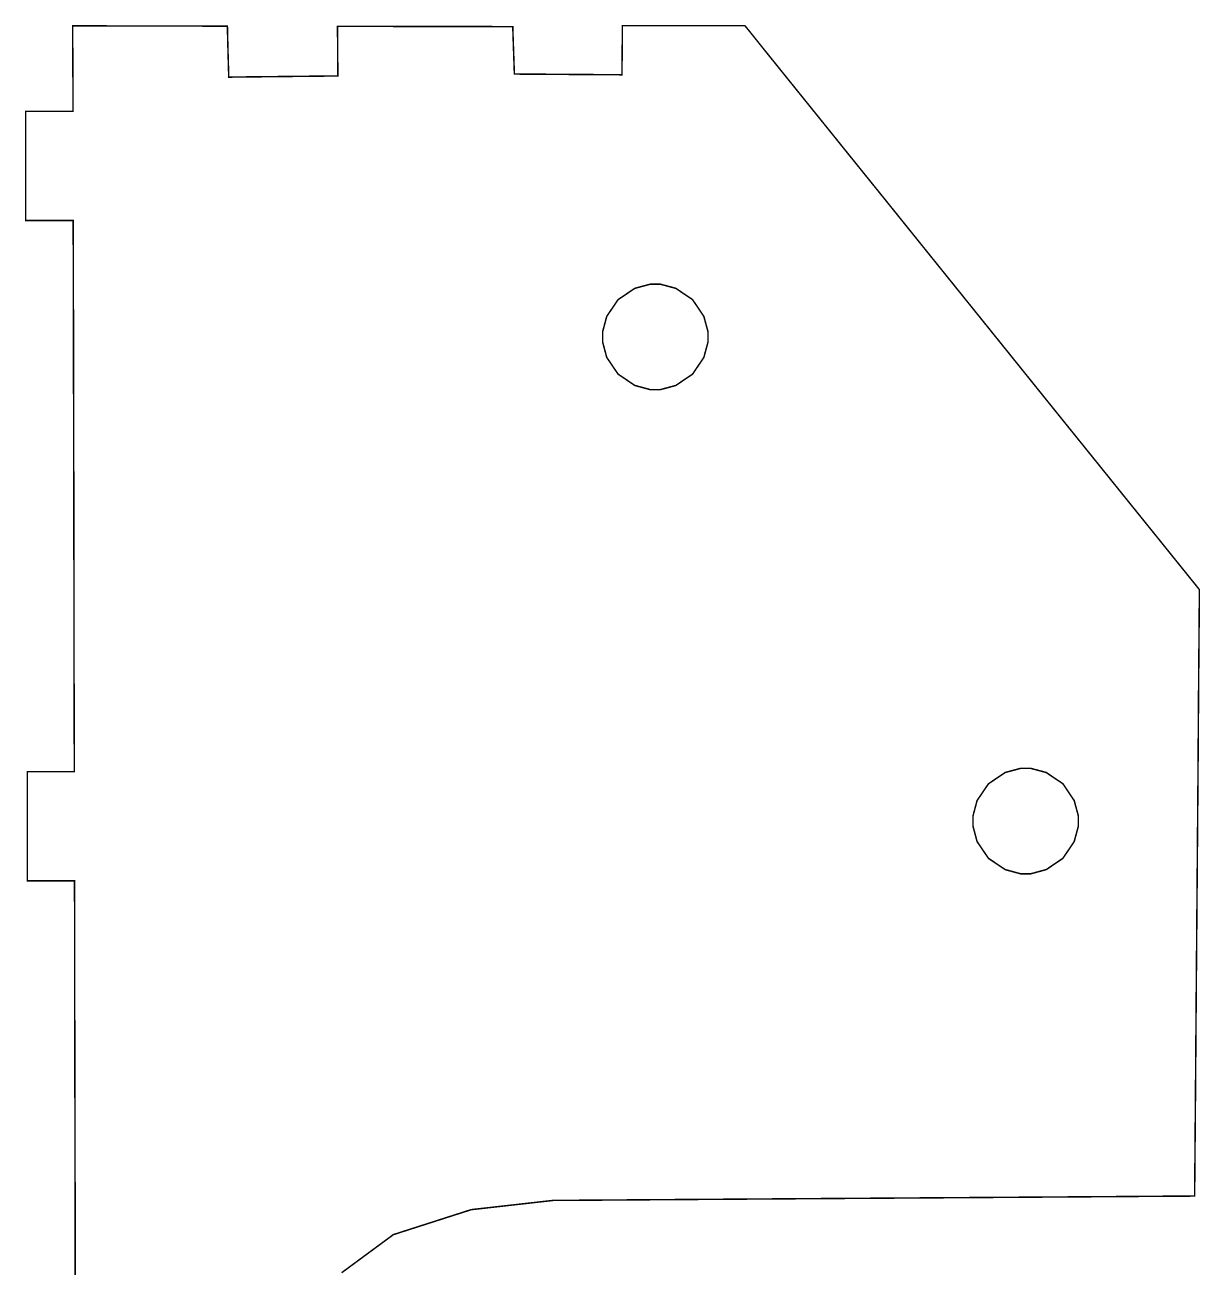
# Model space of a CAD drawing. Extents: x 0.7 to 27.4, y 1.6 to 10.2.
# Drawn here: x 16.145 to 18.236, y 7.692 to 9.902 of the extents above; entities that cross this region are included whole.
import ezdxf

# ---------------------------------------------------------------- set-up
doc = ezdxf.new("R2010")
doc.units = 0
doc.header["$MEASUREMENT"] = 0

msp = doc.modelspace()

# ---------------------------------------------------------------- linework, layer by layer
at = {"color": 0, "const_width": 0.00266}
msp.add_lwpolyline([(16.7086, 7.68218), (16.8007, 7.75006), (16.9392, 7.79449), (17.085, 7.81093), (17.1336, 7.81125), (17.1336, 7.81125), (17.1806, 7.81158), (17.3043, 7.81244), (17.4794, 7.81364), (17.68, 7.815), (17.8807, 7.81635), (18.0558, 7.81754), (18.1796, 7.81842), (18.2265, 7.81868), (18.2265, 7.81868), (18.2265, 7.81868), (18.2269, 7.86507), (18.2279, 7.98731), (18.2292, 8.16004), (18.2308, 8.35812), (18.2324, 8.55621), (18.2336, 8.72894), (18.2346, 8.85118), (18.235, 8.89751), (18.235, 8.89751), (18.235, 8.89751), (18.226, 8.90881), (18.2003, 8.94065), (18.1604, 8.99018), (18.1086, 9.05436), (18.0474, 9.13032), (17.979, 9.21506), (17.906, 9.30572), (17.8306, 9.39931), (17.7551, 9.49294), (17.6821, 9.58361), (17.6137, 9.66835), (17.5525, 9.74431), (17.5007, 9.80849), (17.4608, 9.85801), (17.4353, 9.88986), (17.4261, 9.9011), (17.4261, 9.9011), (17.4261, 9.9011), (17.4261, 9.9011), (17.4168, 9.9011), (17.3921, 9.9011), (17.3572, 9.9011), (17.3172, 9.9011), (17.2772, 9.9011), (17.2424, 9.9011), (17.2176, 9.9011), (17.2083, 9.90104), (17.2083, 9.90104), (17.2083, 9.90104), (17.2082, 9.88743), (17.2079, 9.85732), (17.2076, 9.82726), (17.2075, 9.81358), (17.2075, 9.81358), (17.2075, 9.81358), (17.1992, 9.81369), (17.1775, 9.81381), (17.1468, 9.81401), (17.1117, 9.81424), (17.0765, 9.81451), (17.0458, 9.81472), (17.0242, 9.81483), (17.016, 9.81489), (17.016, 9.81489), (17.016, 9.81489), (17.0156, 9.82807), (17.0146, 9.8571), (17.0136, 9.88613), (17.0132, 9.89925), (17.0132, 9.89925), (17.0132, 9.89925), (16.9997, 9.89931), (16.9644, 9.89936), (16.9144, 9.89947), (16.8572, 9.89953), (16.8, 9.89963), (16.75, 9.89974), (16.7147, 9.89979), (16.7012, 9.89979), (16.7012, 9.89979), (16.7012, 9.89979), (16.7014, 9.88601), (16.7017, 9.85568), (16.7018, 9.82536), (16.7019, 9.81153), (16.7019, 9.81153), (16.7019, 9.81153), (16.6936, 9.81147), (16.6717, 9.81119), (16.6406, 9.81088), (16.6049, 9.81049), (16.5692, 9.81011), (16.5381, 9.80979), (16.5161, 9.80951), (16.5078, 9.8094), (16.5078, 9.8094), (16.5078, 9.8094), (16.5074, 9.82363), (16.5065, 9.85476), (16.5057, 9.88596), (16.5054, 9.90013), (16.5054, 9.90013), (16.5054, 9.90013), (16.4624, 9.90022), (16.3676, 9.90039), (16.2731, 9.90056), (16.23, 9.90061), (16.23, 9.90061), (16.23, 9.90061), (16.23, 9.8941), (16.2301, 9.87685), (16.2303, 9.85249), (16.2304, 9.82454), (16.2306, 9.79665), (16.2307, 9.77229), (16.2307, 9.75504), (16.2308, 9.74849), (16.2308, 9.74849), (16.2308, 9.74849), (16.2175, 9.74849), (16.1885, 9.74849), (16.1594, 9.74849), (16.1463, 9.74849), (16.1463, 9.74849), (16.1463, 9.74849), (16.1463, 9.74018), (16.1463, 9.71815), (16.1463, 9.68707), (16.1463, 9.65142), (16.1463, 9.61578), (16.1463, 9.58469), (16.1463, 9.56267), (16.1463, 9.55431), (16.1463, 9.55431), (16.1463, 9.55431), (16.1594, 9.55431), (16.1886, 9.55431), (16.2178, 9.55431), (16.2311, 9.55431), (16.2311, 9.55431), (16.2311, 9.55431), (16.2311, 9.51221), (16.2314, 9.40115), (16.2317, 9.24408), (16.2321, 9.06407), (16.2324, 8.88406), (16.2326, 8.727), (16.2329, 8.61594), (16.2331, 8.57379), (16.2331, 8.57379), (16.2331, 8.57379), (16.2199, 8.57379), (16.1911, 8.57379), (16.1624, 8.57379), (16.1493, 8.57379), (16.1493, 8.57379), (16.1493, 8.57379), (16.1493, 8.56549), (16.1493, 8.54346), (16.1493, 8.51237), (16.1493, 8.47672), (16.1493, 8.44108), (16.1493, 8.41), (16.1493, 8.38797), (16.1493, 8.37961), (16.1493, 8.37961), (16.1493, 8.37961), (16.1625, 8.37961), (16.1914, 8.37961), (16.2203, 8.37961), (16.2333, 8.37961), (16.2333, 8.37961), (16.2333, 8.37961), (16.2335, 8.33746), (16.2336, 8.22629), (16.2339, 8.06912), (16.2343, 7.88894), (16.2346, 7.70876), (16.2349, 7.5516)], dxfattribs=at)
for points in [[(17.2668, 9.44097), (17.2576, 9.44097), (17.2304, 9.43365), (17.2006, 9.41357), (17.1804, 9.38374), (17.1731, 9.35639), (17.1731, 9.34722), (17.1731, 9.33811), (17.1804, 9.31076), (17.2006, 9.28097), (17.2304, 9.26085), (17.2576, 9.25347), (17.2668, 9.25347), (17.276, 9.25347), (17.3033, 9.26085), (17.3331, 9.28097), (17.3532, 9.31076), (17.3606, 9.33811), (17.3606, 9.34722), (17.3606, 9.35639), (17.3532, 9.38374), (17.3331, 9.41357), (17.3033, 9.43365), (17.276, 9.44097), (17.2668, 9.44097)], [(17.2668, 9.44097), (17.2576, 9.44097), (17.2304, 9.43365), (17.2006, 9.41357), (17.1804, 9.38374), (17.1731, 9.35639), (17.1731, 9.34722), (17.1731, 9.33811), (17.1804, 9.31076), (17.2006, 9.28097), (17.2304, 9.26085), (17.2576, 9.25347), (17.2668, 9.25347), (17.276, 9.25347), (17.3033, 9.26085), (17.3331, 9.28097), (17.3532, 9.31076), (17.3606, 9.33811), (17.3606, 9.34722), (17.3606, 9.35639), (17.3532, 9.38374), (17.3331, 9.41357), (17.3033, 9.43365), (17.276, 9.44097), (17.2668, 9.44097)], [(17.2668, 9.44097), (17.2576, 9.44097), (17.2304, 9.43365), (17.2006, 9.41357), (17.1804, 9.38374), (17.1731, 9.35639), (17.1731, 9.34722), (17.1731, 9.33811), (17.1804, 9.31076), (17.2006, 9.28097), (17.2304, 9.26085), (17.2576, 9.25347), (17.2668, 9.25347), (17.276, 9.25347), (17.3033, 9.26085), (17.3331, 9.28097), (17.3532, 9.31076), (17.3606, 9.33811), (17.3606, 9.34722), (17.3606, 9.35639), (17.3532, 9.38374), (17.3331, 9.41357), (17.3033, 9.43365), (17.276, 9.44097), (17.2668, 9.44097)], [(17.2668, 9.44097), (17.2576, 9.44097), (17.2304, 9.43365), (17.2006, 9.41357), (17.1804, 9.38374), (17.1731, 9.35639), (17.1731, 9.34722), (17.1731, 9.33811), (17.1804, 9.31076), (17.2006, 9.28097), (17.2304, 9.26085), (17.2576, 9.25347), (17.2668, 9.25347), (17.276, 9.25347), (17.3033, 9.26085), (17.3331, 9.28097), (17.3532, 9.31076), (17.3606, 9.33811), (17.3606, 9.34722), (17.3606, 9.35639), (17.3532, 9.38374), (17.3331, 9.41357), (17.3033, 9.43365), (17.276, 9.44097), (17.2668, 9.44097)], [(17.2668, 9.44097), (17.2576, 9.44097), (17.2304, 9.43365), (17.2006, 9.41357), (17.1804, 9.38374), (17.1731, 9.35639), (17.1731, 9.34722), (17.1731, 9.33811), (17.1804, 9.31076), (17.2006, 9.28097), (17.2304, 9.26085), (17.2576, 9.25347), (17.2668, 9.25347), (17.276, 9.25347), (17.3033, 9.26085), (17.3331, 9.28097), (17.3532, 9.31076), (17.3606, 9.33811), (17.3606, 9.34722), (17.3606, 9.35639), (17.3532, 9.38374), (17.3331, 9.41357), (17.3033, 9.43365), (17.276, 9.44097), (17.2668, 9.44097)], [(17.2668, 9.44097), (17.2576, 9.44097), (17.2304, 9.43365), (17.2006, 9.41357), (17.1804, 9.38374), (17.1731, 9.35639), (17.1731, 9.34722), (17.1731, 9.33811), (17.1804, 9.31076), (17.2006, 9.28097), (17.2304, 9.26085), (17.2576, 9.25347), (17.2668, 9.25347), (17.276, 9.25347), (17.3033, 9.26085), (17.3331, 9.28097), (17.3532, 9.31076), (17.3606, 9.33811), (17.3606, 9.34722), (17.3606, 9.35639), (17.3532, 9.38374), (17.3331, 9.41357), (17.3033, 9.43365), (17.276, 9.44097), (17.2668, 9.44097)], [(17.2668, 9.44097), (17.2576, 9.44097), (17.2304, 9.43365), (17.2006, 9.41357), (17.1804, 9.38374), (17.1731, 9.35639), (17.1731, 9.34722), (17.1731, 9.33811), (17.1804, 9.31076), (17.2006, 9.28097), (17.2304, 9.26085), (17.2576, 9.25347), (17.2668, 9.25347), (17.276, 9.25347), (17.3033, 9.26085), (17.3331, 9.28097), (17.3532, 9.31076), (17.3606, 9.33811), (17.3606, 9.34722), (17.3606, 9.35639), (17.3532, 9.38374), (17.3331, 9.41357), (17.3033, 9.43365), (17.276, 9.44097), (17.2668, 9.44097)], [(17.2668, 9.44097), (17.2576, 9.44097), (17.2304, 9.43365), (17.2006, 9.41357), (17.1804, 9.38374), (17.1731, 9.35639), (17.1731, 9.34722), (17.1731, 9.33811), (17.1804, 9.31076), (17.2006, 9.28097), (17.2304, 9.26085), (17.2576, 9.25347), (17.2668, 9.25347), (17.276, 9.25347), (17.3033, 9.26085), (17.3331, 9.28097), (17.3532, 9.31076), (17.3606, 9.33811), (17.3606, 9.34722), (17.3606, 9.35639), (17.3532, 9.38374), (17.3331, 9.41357), (17.3033, 9.43365), (17.276, 9.44097), (17.2668, 9.44097)], [(17.2668, 9.44097), (17.2576, 9.44097), (17.2304, 9.43365), (17.2006, 9.41357), (17.1804, 9.38374), (17.1731, 9.35639), (17.1731, 9.34722), (17.1731, 9.33811), (17.1804, 9.31076), (17.2006, 9.28097), (17.2304, 9.26085), (17.2576, 9.25347), (17.2668, 9.25347), (17.276, 9.25347), (17.3033, 9.26085), (17.3331, 9.28097), (17.3532, 9.31076), (17.3606, 9.33811), (17.3606, 9.34722), (17.3606, 9.35639), (17.3532, 9.38374), (17.3331, 9.41357), (17.3033, 9.43365), (17.276, 9.44097), (17.2668, 9.44097)], [(17.2668, 9.44097), (17.2576, 9.44097), (17.2304, 9.43365), (17.2006, 9.41357), (17.1804, 9.38374), (17.1731, 9.35639), (17.1731, 9.34722), (17.1731, 9.33811), (17.1804, 9.31076), (17.2006, 9.28097), (17.2304, 9.26085), (17.2576, 9.25347), (17.2668, 9.25347), (17.276, 9.25347), (17.3033, 9.26085), (17.3331, 9.28097), (17.3532, 9.31076), (17.3606, 9.33811), (17.3606, 9.34722), (17.3606, 9.35639), (17.3532, 9.38374), (17.3331, 9.41357), (17.3033, 9.43365), (17.276, 9.44097), (17.2668, 9.44097)], [(17.2668, 9.44097), (17.2576, 9.44097), (17.2304, 9.43365), (17.2006, 9.41357), (17.1804, 9.38374), (17.1731, 9.35639), (17.1731, 9.34722), (17.1731, 9.33811), (17.1804, 9.31076), (17.2006, 9.28097), (17.2304, 9.26085), (17.2576, 9.25347), (17.2668, 9.25347), (17.276, 9.25347), (17.3033, 9.26085), (17.3331, 9.28097), (17.3532, 9.31076), (17.3606, 9.33811), (17.3606, 9.34722), (17.3606, 9.35639), (17.3532, 9.38374), (17.3331, 9.41357), (17.3033, 9.43365), (17.276, 9.44097), (17.2668, 9.44097)], [(17.2668, 9.44097), (17.2576, 9.44097), (17.2304, 9.43365), (17.2006, 9.41357), (17.1804, 9.38374), (17.1731, 9.35639), (17.1731, 9.34722), (17.1731, 9.33811), (17.1804, 9.31076), (17.2006, 9.28097), (17.2304, 9.26085), (17.2576, 9.25347), (17.2668, 9.25347), (17.276, 9.25347), (17.3033, 9.26085), (17.3331, 9.28097), (17.3532, 9.31076), (17.3606, 9.33811), (17.3606, 9.34722), (17.3606, 9.35639), (17.3532, 9.38374), (17.3331, 9.41357), (17.3033, 9.43365), (17.276, 9.44097), (17.2668, 9.44097)], [(17.2668, 9.44097), (17.2576, 9.44097), (17.2304, 9.43365), (17.2006, 9.41357), (17.1804, 9.38374), (17.1731, 9.35639), (17.1731, 9.34722), (17.1731, 9.33811), (17.1804, 9.31076), (17.2006, 9.28097), (17.2304, 9.26085), (17.2576, 9.25347), (17.2668, 9.25347), (17.276, 9.25347), (17.3033, 9.26085), (17.3331, 9.28097), (17.3532, 9.31076), (17.3606, 9.33811), (17.3606, 9.34722), (17.3606, 9.35639), (17.3532, 9.38374), (17.3331, 9.41357), (17.3033, 9.43365), (17.276, 9.44097), (17.2668, 9.44097)], [(17.2668, 9.44097), (17.2576, 9.44097), (17.2304, 9.43365), (17.2006, 9.41357), (17.1804, 9.38374), (17.1731, 9.35639), (17.1731, 9.34722), (17.1731, 9.33811), (17.1804, 9.31076), (17.2006, 9.28097), (17.2304, 9.26085), (17.2576, 9.25347), (17.2668, 9.25347), (17.276, 9.25347), (17.3033, 9.26085), (17.3331, 9.28097), (17.3532, 9.31076), (17.3606, 9.33811), (17.3606, 9.34722), (17.3606, 9.35639), (17.3532, 9.38374), (17.3331, 9.41357), (17.3033, 9.43365), (17.276, 9.44097), (17.2668, 9.44097)], [(17.2668, 9.44097), (17.2576, 9.44097), (17.2304, 9.43365), (17.2006, 9.41357), (17.1804, 9.38374), (17.1731, 9.35639), (17.1731, 9.34722), (17.1731, 9.33811), (17.1804, 9.31076), (17.2006, 9.28097), (17.2304, 9.26085), (17.2576, 9.25347), (17.2668, 9.25347), (17.276, 9.25347), (17.3033, 9.26085), (17.3331, 9.28097), (17.3532, 9.31076), (17.3606, 9.33811), (17.3606, 9.34722), (17.3606, 9.35639), (17.3532, 9.38374), (17.3331, 9.41357), (17.3033, 9.43365), (17.276, 9.44097), (17.2668, 9.44097)], [(17.2668, 9.44097), (17.2576, 9.44097), (17.2304, 9.43365), (17.2006, 9.41357), (17.1804, 9.38374), (17.1731, 9.35639), (17.1731, 9.34722), (17.1731, 9.33811), (17.1804, 9.31076), (17.2006, 9.28097), (17.2304, 9.26085), (17.2576, 9.25347), (17.2668, 9.25347), (17.276, 9.25347), (17.3033, 9.26085), (17.3331, 9.28097), (17.3532, 9.31076), (17.3606, 9.33811), (17.3606, 9.34722), (17.3606, 9.35639), (17.3532, 9.38374), (17.3331, 9.41357), (17.3033, 9.43365), (17.276, 9.44097), (17.2668, 9.44097)], [(17.2668, 9.44097), (17.2576, 9.44097), (17.2304, 9.43365), (17.2006, 9.41357), (17.1804, 9.38374), (17.1731, 9.35639), (17.1731, 9.34722), (17.1731, 9.33811), (17.1804, 9.31076), (17.2006, 9.28097), (17.2304, 9.26085), (17.2576, 9.25347), (17.2668, 9.25347), (17.276, 9.25347), (17.3033, 9.26085), (17.3331, 9.28097), (17.3532, 9.31076), (17.3606, 9.33811), (17.3606, 9.34722), (17.3606, 9.35639), (17.3532, 9.38374), (17.3331, 9.41357), (17.3033, 9.43365), (17.276, 9.44097), (17.2668, 9.44097)], [(17.2668, 9.44097), (17.2576, 9.44097), (17.2304, 9.43365), (17.2006, 9.41357), (17.1804, 9.38374), (17.1731, 9.35639), (17.1731, 9.34722), (17.1731, 9.33811), (17.1804, 9.31076), (17.2006, 9.28097), (17.2304, 9.26085), (17.2576, 9.25347), (17.2668, 9.25347), (17.276, 9.25347), (17.3033, 9.26085), (17.3331, 9.28097), (17.3532, 9.31076), (17.3606, 9.33811), (17.3606, 9.34722), (17.3606, 9.35639), (17.3532, 9.38374), (17.3331, 9.41357), (17.3033, 9.43365), (17.276, 9.44097), (17.2668, 9.44097)], [(17.2668, 9.44097), (17.2576, 9.44097), (17.2304, 9.43365), (17.2006, 9.41357), (17.1804, 9.38374), (17.1731, 9.35639), (17.1731, 9.34722), (17.1731, 9.33811), (17.1804, 9.31076), (17.2006, 9.28097), (17.2304, 9.26085), (17.2576, 9.25347), (17.2668, 9.25347), (17.276, 9.25347), (17.3033, 9.26085), (17.3331, 9.28097), (17.3532, 9.31076), (17.3606, 9.33811), (17.3606, 9.34722), (17.3606, 9.35639), (17.3532, 9.38374), (17.3331, 9.41357), (17.3033, 9.43365), (17.276, 9.44097), (17.2668, 9.44097)], [(17.2668, 9.44097), (17.2576, 9.44097), (17.2304, 9.43365), (17.2006, 9.41357), (17.1804, 9.38374), (17.1731, 9.35639), (17.1731, 9.34722), (17.1731, 9.33811), (17.1804, 9.31076), (17.2006, 9.28097), (17.2304, 9.26085), (17.2576, 9.25347), (17.2668, 9.25347), (17.276, 9.25347), (17.3033, 9.26085), (17.3331, 9.28097), (17.3532, 9.31076), (17.3606, 9.33811), (17.3606, 9.34722), (17.3606, 9.35639), (17.3532, 9.38374), (17.3331, 9.41357), (17.3033, 9.43365), (17.276, 9.44097), (17.2668, 9.44097)], [(17.2668, 9.44097), (17.2576, 9.44097), (17.2304, 9.43365), (17.2006, 9.41357), (17.1804, 9.38374), (17.1731, 9.35639), (17.1731, 9.34722), (17.1731, 9.33811), (17.1804, 9.31076), (17.2006, 9.28097), (17.2304, 9.26085), (17.2576, 9.25347), (17.2668, 9.25347), (17.276, 9.25347), (17.3033, 9.26085), (17.3331, 9.28097), (17.3532, 9.31076), (17.3606, 9.33811), (17.3606, 9.34722), (17.3606, 9.35639), (17.3532, 9.38374), (17.3331, 9.41357), (17.3033, 9.43365), (17.276, 9.44097), (17.2668, 9.44097)], [(17.9258, 8.57958), (17.9167, 8.57958), (17.8894, 8.57226), (17.8596, 8.55214), (17.8394, 8.52235), (17.8321, 8.49501), (17.8321, 8.48583), (17.8321, 8.47672), (17.8394, 8.44937), (17.8596, 8.4196), (17.8894, 8.39947), (17.9167, 8.39208), (17.9258, 8.39208), (17.935, 8.39208), (17.9624, 8.39947), (17.9921, 8.4196), (18.0122, 8.44937), (18.0196, 8.47672), (18.0196, 8.48583), (18.0196, 8.49501), (18.0122, 8.52235), (17.9922, 8.55214), (17.9624, 8.57226), (17.935, 8.57958), (17.9258, 8.57958)], [(17.9258, 8.57958), (17.9167, 8.57958), (17.8894, 8.57226), (17.8596, 8.55214), (17.8394, 8.52235), (17.8321, 8.49501), (17.8321, 8.48583), (17.8321, 8.47672), (17.8394, 8.44937), (17.8596, 8.4196), (17.8894, 8.39947), (17.9167, 8.39208), (17.9258, 8.39208), (17.935, 8.39208), (17.9624, 8.39947), (17.9921, 8.4196), (18.0122, 8.44937), (18.0196, 8.47672), (18.0196, 8.48583), (18.0196, 8.49501), (18.0122, 8.52235), (17.9922, 8.55214), (17.9624, 8.57226), (17.935, 8.57958), (17.9258, 8.57958)], [(17.9258, 8.57958), (17.9167, 8.57958), (17.8894, 8.57226), (17.8596, 8.55214), (17.8394, 8.52235), (17.8321, 8.49501), (17.8321, 8.48583), (17.8321, 8.47672), (17.8394, 8.44937), (17.8596, 8.4196), (17.8894, 8.39947), (17.9167, 8.39208), (17.9258, 8.39208), (17.935, 8.39208), (17.9624, 8.39947), (17.9921, 8.4196), (18.0122, 8.44937), (18.0196, 8.47672), (18.0196, 8.48583), (18.0196, 8.49501), (18.0122, 8.52235), (17.9922, 8.55214), (17.9624, 8.57226), (17.935, 8.57958), (17.9258, 8.57958)], [(17.9258, 8.57958), (17.9167, 8.57958), (17.8894, 8.57226), (17.8596, 8.55214), (17.8394, 8.52235), (17.8321, 8.49501), (17.8321, 8.48583), (17.8321, 8.47672), (17.8394, 8.44937), (17.8596, 8.4196), (17.8894, 8.39947), (17.9167, 8.39208), (17.9258, 8.39208), (17.935, 8.39208), (17.9624, 8.39947), (17.9921, 8.4196), (18.0122, 8.44937), (18.0196, 8.47672), (18.0196, 8.48583), (18.0196, 8.49501), (18.0122, 8.52235), (17.9922, 8.55214), (17.9624, 8.57226), (17.935, 8.57958), (17.9258, 8.57958)], [(17.9258, 8.57958), (17.9167, 8.57958), (17.8894, 8.57226), (17.8596, 8.55214), (17.8394, 8.52235), (17.8321, 8.49501), (17.8321, 8.48583), (17.8321, 8.47672), (17.8394, 8.44937), (17.8596, 8.4196), (17.8894, 8.39947), (17.9167, 8.39208), (17.9258, 8.39208), (17.935, 8.39208), (17.9624, 8.39947), (17.9921, 8.4196), (18.0122, 8.44937), (18.0196, 8.47672), (18.0196, 8.48583), (18.0196, 8.49501), (18.0122, 8.52235), (17.9922, 8.55214), (17.9624, 8.57226), (17.935, 8.57958), (17.9258, 8.57958)], [(17.9258, 8.57958), (17.9167, 8.57958), (17.8894, 8.57226), (17.8596, 8.55214), (17.8394, 8.52235), (17.8321, 8.49501), (17.8321, 8.48583), (17.8321, 8.47672), (17.8394, 8.44937), (17.8596, 8.4196), (17.8894, 8.39947), (17.9167, 8.39208), (17.9258, 8.39208), (17.935, 8.39208), (17.9624, 8.39947), (17.9921, 8.4196), (18.0122, 8.44937), (18.0196, 8.47672), (18.0196, 8.48583), (18.0196, 8.49501), (18.0122, 8.52235), (17.9922, 8.55214), (17.9624, 8.57226), (17.935, 8.57958), (17.9258, 8.57958)], [(17.9258, 8.57958), (17.9167, 8.57958), (17.8894, 8.57226), (17.8596, 8.55214), (17.8394, 8.52235), (17.8321, 8.49501), (17.8321, 8.48583), (17.8321, 8.47672), (17.8394, 8.44937), (17.8596, 8.4196), (17.8894, 8.39947), (17.9167, 8.39208), (17.9258, 8.39208), (17.935, 8.39208), (17.9624, 8.39947), (17.9921, 8.4196), (18.0122, 8.44937), (18.0196, 8.47672), (18.0196, 8.48583), (18.0196, 8.49501), (18.0122, 8.52235), (17.9922, 8.55214), (17.9624, 8.57226), (17.935, 8.57958), (17.9258, 8.57958)], [(17.9258, 8.57958), (17.9167, 8.57958), (17.8894, 8.57226), (17.8596, 8.55214), (17.8394, 8.52235), (17.8321, 8.49501), (17.8321, 8.48583), (17.8321, 8.47672), (17.8394, 8.44937), (17.8596, 8.4196), (17.8894, 8.39947), (17.9167, 8.39208), (17.9258, 8.39208), (17.935, 8.39208), (17.9624, 8.39947), (17.9921, 8.4196), (18.0122, 8.44937), (18.0196, 8.47672), (18.0196, 8.48583), (18.0196, 8.49501), (18.0122, 8.52235), (17.9922, 8.55214), (17.9624, 8.57226), (17.935, 8.57958), (17.9258, 8.57958)], [(17.9258, 8.57958), (17.9167, 8.57958), (17.8894, 8.57226), (17.8596, 8.55214), (17.8394, 8.52235), (17.8321, 8.49501), (17.8321, 8.48583), (17.8321, 8.47672), (17.8394, 8.44937), (17.8596, 8.4196), (17.8894, 8.39947), (17.9167, 8.39208), (17.9258, 8.39208), (17.935, 8.39208), (17.9624, 8.39947), (17.9921, 8.4196), (18.0122, 8.44937), (18.0196, 8.47672), (18.0196, 8.48583), (18.0196, 8.49501), (18.0122, 8.52235), (17.9922, 8.55214), (17.9624, 8.57226), (17.935, 8.57958), (17.9258, 8.57958)], [(17.9258, 8.57958), (17.9167, 8.57958), (17.8894, 8.57226), (17.8596, 8.55214), (17.8394, 8.52235), (17.8321, 8.49501), (17.8321, 8.48583), (17.8321, 8.47672), (17.8394, 8.44937), (17.8596, 8.4196), (17.8894, 8.39947), (17.9167, 8.39208), (17.9258, 8.39208), (17.935, 8.39208), (17.9624, 8.39947), (17.9921, 8.4196), (18.0122, 8.44937), (18.0196, 8.47672), (18.0196, 8.48583), (18.0196, 8.49501), (18.0122, 8.52235), (17.9922, 8.55214), (17.9624, 8.57226), (17.935, 8.57958), (17.9258, 8.57958)], [(17.9258, 8.57958), (17.9167, 8.57958), (17.8894, 8.57226), (17.8596, 8.55214), (17.8394, 8.52235), (17.8321, 8.49501), (17.8321, 8.48583), (17.8321, 8.47672), (17.8394, 8.44937), (17.8596, 8.4196), (17.8894, 8.39947), (17.9167, 8.39208), (17.9258, 8.39208), (17.935, 8.39208), (17.9624, 8.39947), (17.9921, 8.4196), (18.0122, 8.44937), (18.0196, 8.47672), (18.0196, 8.48583), (18.0196, 8.49501), (18.0122, 8.52235), (17.9922, 8.55214), (17.9624, 8.57226), (17.935, 8.57958), (17.9258, 8.57958)], [(17.9258, 8.57958), (17.9167, 8.57958), (17.8894, 8.57226), (17.8596, 8.55214), (17.8394, 8.52235), (17.8321, 8.49501), (17.8321, 8.48583), (17.8321, 8.47672), (17.8394, 8.44937), (17.8596, 8.4196), (17.8894, 8.39947), (17.9167, 8.39208), (17.9258, 8.39208), (17.935, 8.39208), (17.9624, 8.39947), (17.9921, 8.4196), (18.0122, 8.44937), (18.0196, 8.47672), (18.0196, 8.48583), (18.0196, 8.49501), (18.0122, 8.52235), (17.9922, 8.55214), (17.9624, 8.57226), (17.935, 8.57958), (17.9258, 8.57958)], [(17.9258, 8.57958), (17.9167, 8.57958), (17.8894, 8.57226), (17.8596, 8.55214), (17.8394, 8.52235), (17.8321, 8.49501), (17.8321, 8.48583), (17.8321, 8.47672), (17.8394, 8.44937), (17.8596, 8.4196), (17.8894, 8.39947), (17.9167, 8.39208), (17.9258, 8.39208), (17.935, 8.39208), (17.9624, 8.39947), (17.9921, 8.4196), (18.0122, 8.44937), (18.0196, 8.47672), (18.0196, 8.48583), (18.0196, 8.49501), (18.0122, 8.52235), (17.9922, 8.55214), (17.9624, 8.57226), (17.935, 8.57958), (17.9258, 8.57958)], [(17.9258, 8.57958), (17.9167, 8.57958), (17.8894, 8.57226), (17.8596, 8.55214), (17.8394, 8.52235), (17.8321, 8.49501), (17.8321, 8.48583), (17.8321, 8.47672), (17.8394, 8.44937), (17.8596, 8.4196), (17.8894, 8.39947), (17.9167, 8.39208), (17.9258, 8.39208), (17.935, 8.39208), (17.9624, 8.39947), (17.9921, 8.4196), (18.0122, 8.44937), (18.0196, 8.47672), (18.0196, 8.48583), (18.0196, 8.49501), (18.0122, 8.52235), (17.9922, 8.55214), (17.9624, 8.57226), (17.935, 8.57958), (17.9258, 8.57958)], [(17.9258, 8.57958), (17.9167, 8.57958), (17.8894, 8.57226), (17.8596, 8.55214), (17.8394, 8.52235), (17.8321, 8.49501), (17.8321, 8.48583), (17.8321, 8.47672), (17.8394, 8.44937), (17.8596, 8.4196), (17.8894, 8.39947), (17.9167, 8.39208), (17.9258, 8.39208), (17.935, 8.39208), (17.9624, 8.39947), (17.9921, 8.4196), (18.0122, 8.44937), (18.0196, 8.47672), (18.0196, 8.48583), (18.0196, 8.49501), (18.0122, 8.52235), (17.9922, 8.55214), (17.9624, 8.57226), (17.935, 8.57958), (17.9258, 8.57958)], [(17.9258, 8.57958), (17.9167, 8.57958), (17.8894, 8.57226), (17.8596, 8.55214), (17.8394, 8.52235), (17.8321, 8.49501), (17.8321, 8.48583), (17.8321, 8.47672), (17.8394, 8.44937), (17.8596, 8.4196), (17.8894, 8.39947), (17.9167, 8.39208), (17.9258, 8.39208), (17.935, 8.39208), (17.9624, 8.39947), (17.9921, 8.4196), (18.0122, 8.44937), (18.0196, 8.47672), (18.0196, 8.48583), (18.0196, 8.49501), (18.0122, 8.52235), (17.9922, 8.55214), (17.9624, 8.57226), (17.935, 8.57958), (17.9258, 8.57958)], [(17.9258, 8.57958), (17.9167, 8.57958), (17.8894, 8.57226), (17.8596, 8.55214), (17.8394, 8.52235), (17.8321, 8.49501), (17.8321, 8.48583), (17.8321, 8.47672), (17.8394, 8.44937), (17.8596, 8.4196), (17.8894, 8.39947), (17.9167, 8.39208), (17.9258, 8.39208), (17.935, 8.39208), (17.9624, 8.39947), (17.9921, 8.41954), (18.0122, 8.44937), (18.0196, 8.47672), (18.0196, 8.48583), (18.0196, 8.49501), (18.0122, 8.52235), (17.9922, 8.55214), (17.9624, 8.57226), (17.935, 8.57958), (17.9258, 8.57958)], [(17.9258, 8.57958), (17.9167, 8.57958), (17.8894, 8.57226), (17.8596, 8.55214), (17.8394, 8.52235), (17.8321, 8.49501), (17.8321, 8.48583), (17.8321, 8.47672), (17.8394, 8.44937), (17.8596, 8.41954), (17.8894, 8.39947), (17.9167, 8.39208), (17.9258, 8.39208), (17.935, 8.39208), (17.9624, 8.39947), (17.9921, 8.41954), (18.0122, 8.44937), (18.0196, 8.47672), (18.0196, 8.48583), (18.0196, 8.49501), (18.0122, 8.52235), (17.9922, 8.55214), (17.9624, 8.57226), (17.935, 8.57958), (17.9258, 8.57958)], [(17.9258, 8.57958), (17.9167, 8.57958), (17.8894, 8.57226), (17.8596, 8.55214), (17.8394, 8.52235), (17.8321, 8.49501), (17.8321, 8.48583), (17.8321, 8.47672), (17.8394, 8.44937), (17.8596, 8.41954), (17.8894, 8.39947), (17.9167, 8.39208), (17.9258, 8.39208), (17.935, 8.39208), (17.9624, 8.39947), (17.9921, 8.41954), (18.0122, 8.44937), (18.0196, 8.47672), (18.0196, 8.48583), (18.0196, 8.49501), (18.0122, 8.52235), (17.9922, 8.55214), (17.9624, 8.57226), (17.935, 8.57958), (17.9258, 8.57958)], [(17.9258, 8.57958), (17.9167, 8.57958), (17.8894, 8.57226), (17.8596, 8.55214), (17.8394, 8.52235), (17.8321, 8.49501), (17.8321, 8.48583), (17.8321, 8.47672), (17.8394, 8.44937), (17.8596, 8.41954), (17.8894, 8.39947), (17.9167, 8.39208), (17.9258, 8.39208), (17.935, 8.39208), (17.9624, 8.39947), (17.9921, 8.41954), (18.0122, 8.44937), (18.0196, 8.47672), (18.0196, 8.48583), (18.0196, 8.49501), (18.0122, 8.52235), (17.9922, 8.55214), (17.9624, 8.57226), (17.935, 8.57958), (17.9258, 8.57958)], [(17.9258, 8.57958), (17.9167, 8.57958), (17.8894, 8.57226), (17.8596, 8.55214), (17.8394, 8.52235), (17.8321, 8.49501), (17.8321, 8.48583), (17.8321, 8.47672), (17.8394, 8.44937), (17.8596, 8.41954), (17.8894, 8.39947), (17.9167, 8.39208), (17.9258, 8.39208), (17.935, 8.39208), (17.9624, 8.39947), (17.9921, 8.41954), (18.0122, 8.44937), (18.0196, 8.47672), (18.0196, 8.48583), (18.0196, 8.49501), (18.0122, 8.52235), (17.9922, 8.55214), (17.9624, 8.57226), (17.935, 8.57958), (17.9258, 8.57958)]]:
    msp.add_lwpolyline(points, close=True, dxfattribs=at)

doc.saveas('drawing.dxf')
